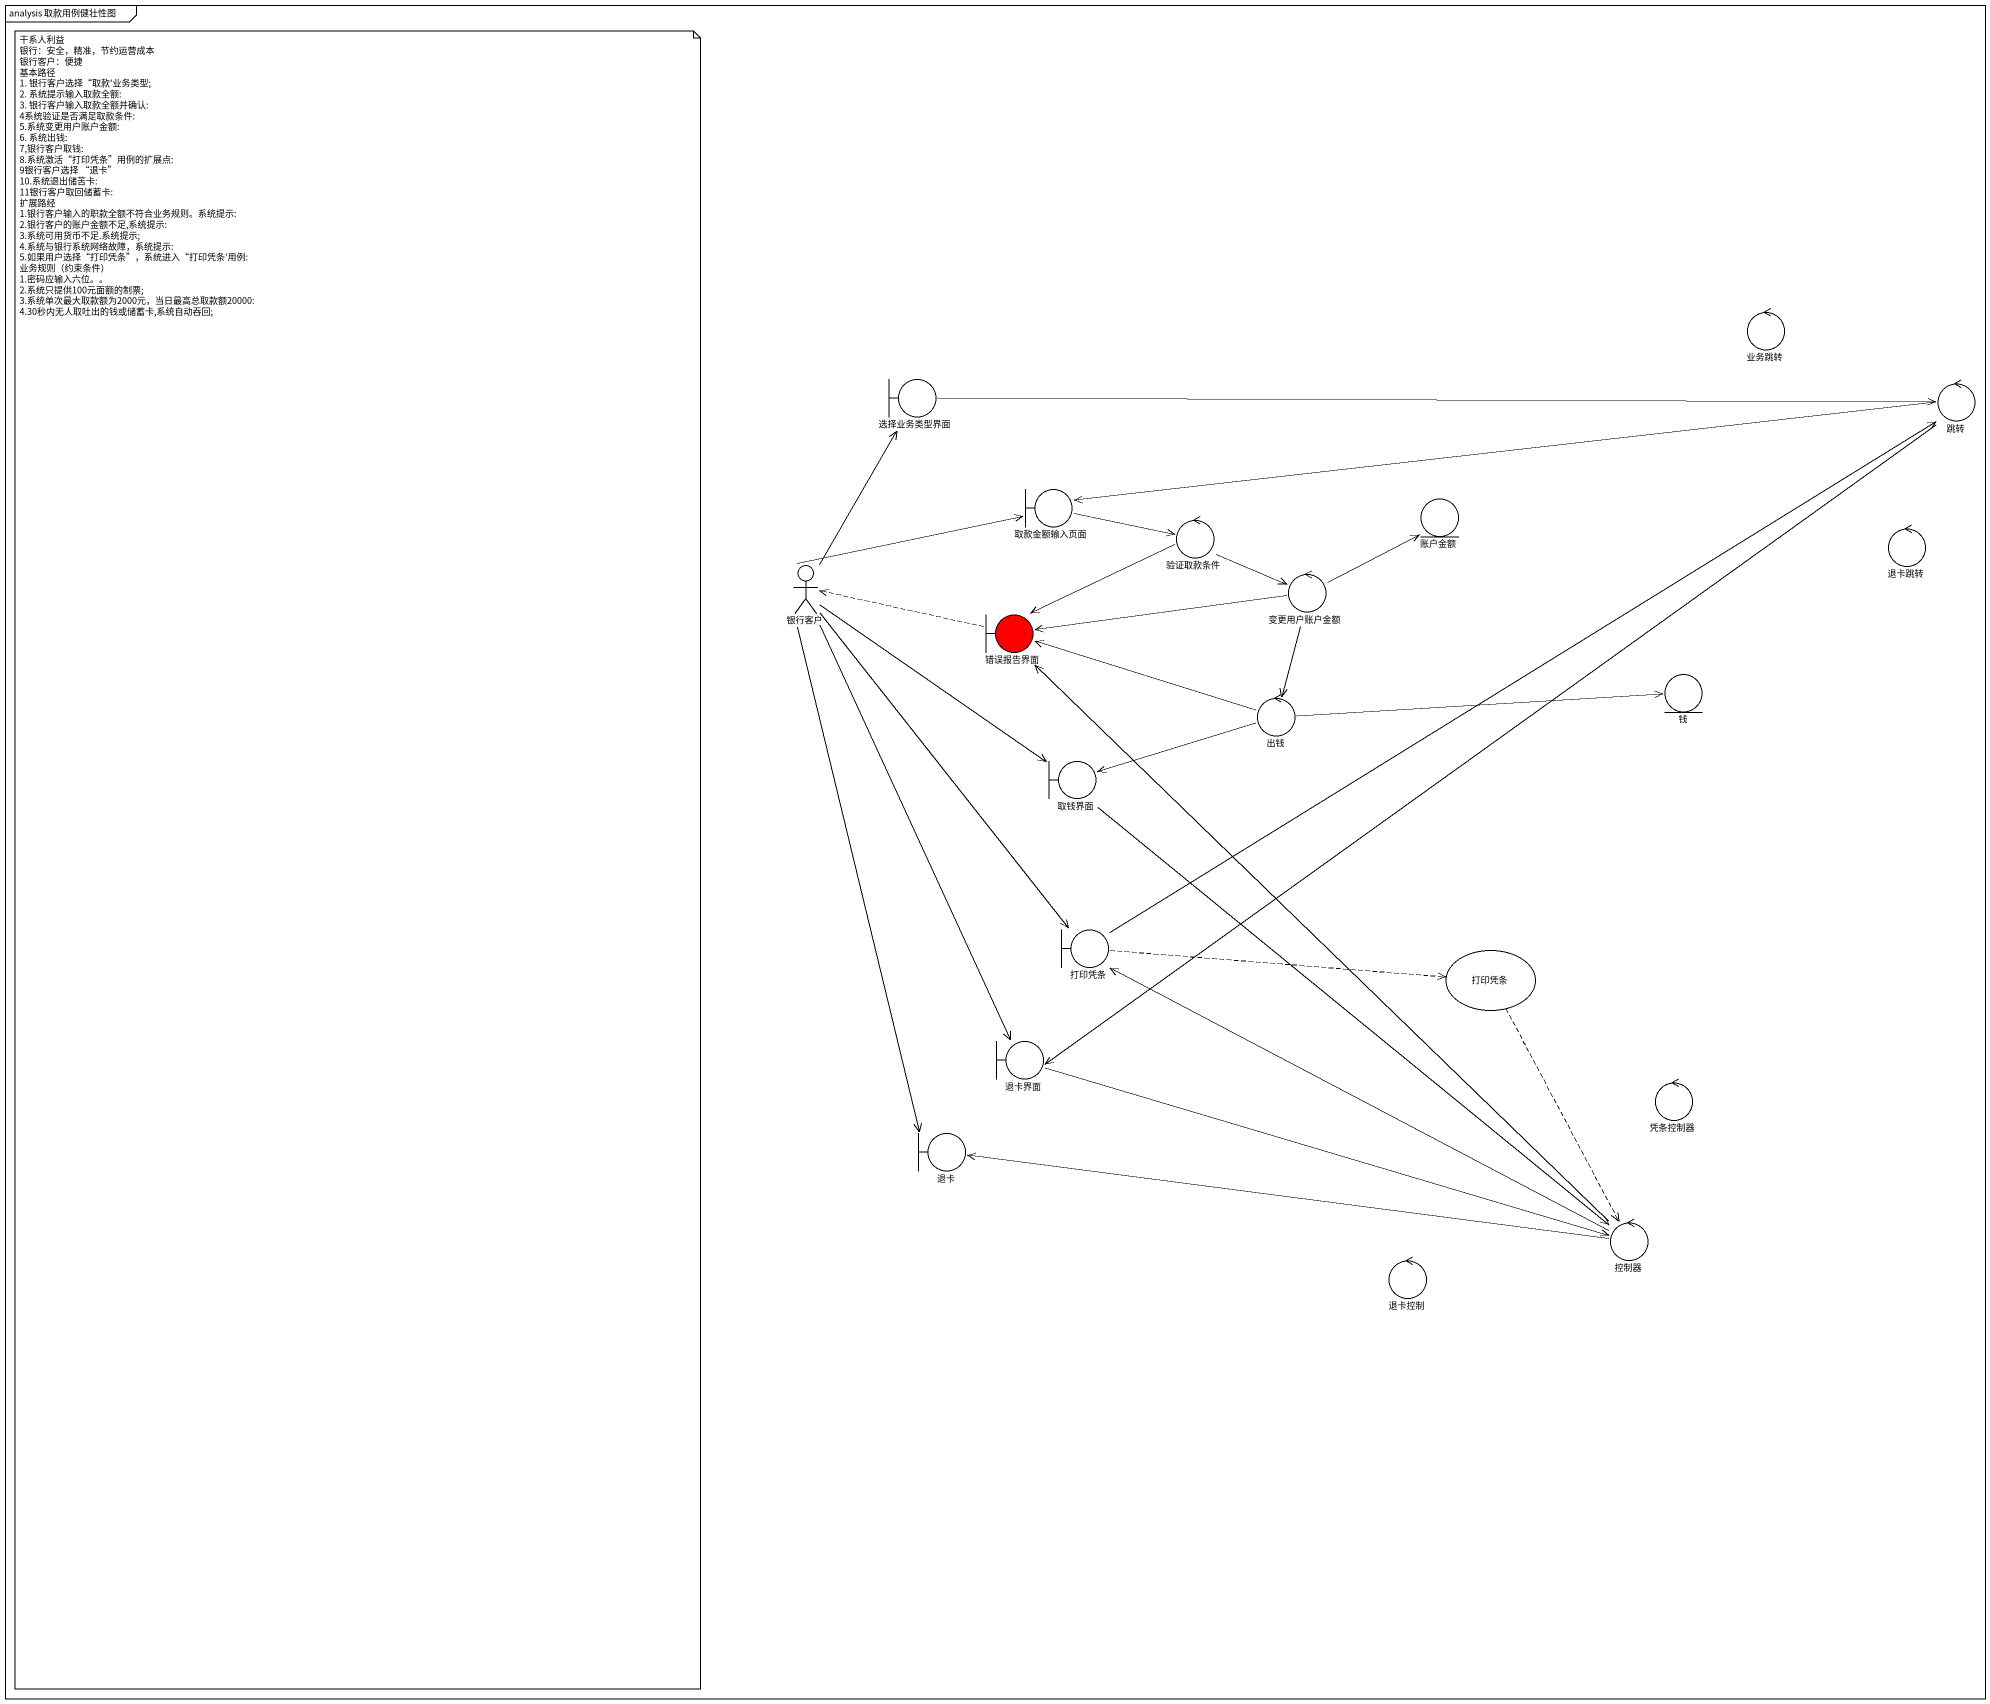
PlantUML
@startuml
mainframe analysis 取款用例健壮性图
control 业务跳转
boundary 选择业务类型界面
control 跳转
boundary 取款金额输入页面
entity 账户金额
control 验证取款条件
control 退卡跳转
actor 银行客户
control 变更用户账户金额
boundary 错误报告界面 #FF0000
control 出钱
entity 钱
boundary 取钱界面
boundary 打印凭条
usecase "打印凭条" as 打印凭条_2
boundary 退卡界面
control 凭条控制器
boundary 退卡
control 控制器
control 退卡控制
选择业务类型界面 -right-> 跳转
跳转 -left-> 取款金额输入页面
跳转 --> 退卡界面
取款金额输入页面 -right-> 验证取款条件
验证取款条件 -right-> 变更用户账户金额
验证取款条件 -left-> 错误报告界面
银行客户 -up-> 选择业务类型界面
银行客户 -right-> 取款金额输入页面
银行客户 -right-> 取钱界面
银行客户 --> 打印凭条
银行客户 --> 退卡界面
银行客户 --> 退卡
变更用户账户金额 -right-> 账户金额
变更用户账户金额 -left-> 错误报告界面
变更用户账户金额 --> 出钱
错误报告界面 .left.> 银行客户
出钱 -left-> 错误报告界面
出钱 -right-> 钱
出钱 -left-> 取钱界面
取钱界面 --> 控制器
打印凭条 -up-> 跳转
打印凭条 .right.> 打印凭条_2
打印凭条_2 ..> 控制器
退卡界面 -right-> 控制器
控制器 -up-> 错误报告界面
控制器 -left-> 打印凭条
控制器 -left-> 退卡
note as N1
  干系人利益
  银行：安全，精准，节约运营成本
  银行客户：便捷
  基本路径
  1. 银行客户选择“取款'业务类型;
  2. 系统提示输入取款全额:
  3. 银行客户输入取款全额并确认:
  4系统验证是否满足取款条件:
  5.系统变更用户账户金额:
  6. 系统出钱:
  7,银行客户取钱:
  8.系统激活“打印凭条”用例的扩展点:
  9银行客户选择 “退卡”
  10.系统退出储苦卡:
  11银行客户取回储蓄卡:
  扩展路经
  1.银行客户输入的职款全额不符合业务规则。系统提示:
  2.银行客户的账户金额不足,系统提示:
  3.系统可用货币不足.系统提示;
  4.系统与银行系统网络故障，系统提示:
  5.如果用户选择“打印凭条”，系统进入“打印凭条'用例:
  业务规则（约束条件）
  1.密码应输入六位。。
  2.系统只提供100元面额的制票;
  3.系统单次最大取款额为2000元，当日最高总取款额20000:
  4.30秒内无人取吐出的钱或储蓄卡,系统自动吞回;
end note
@enduml
